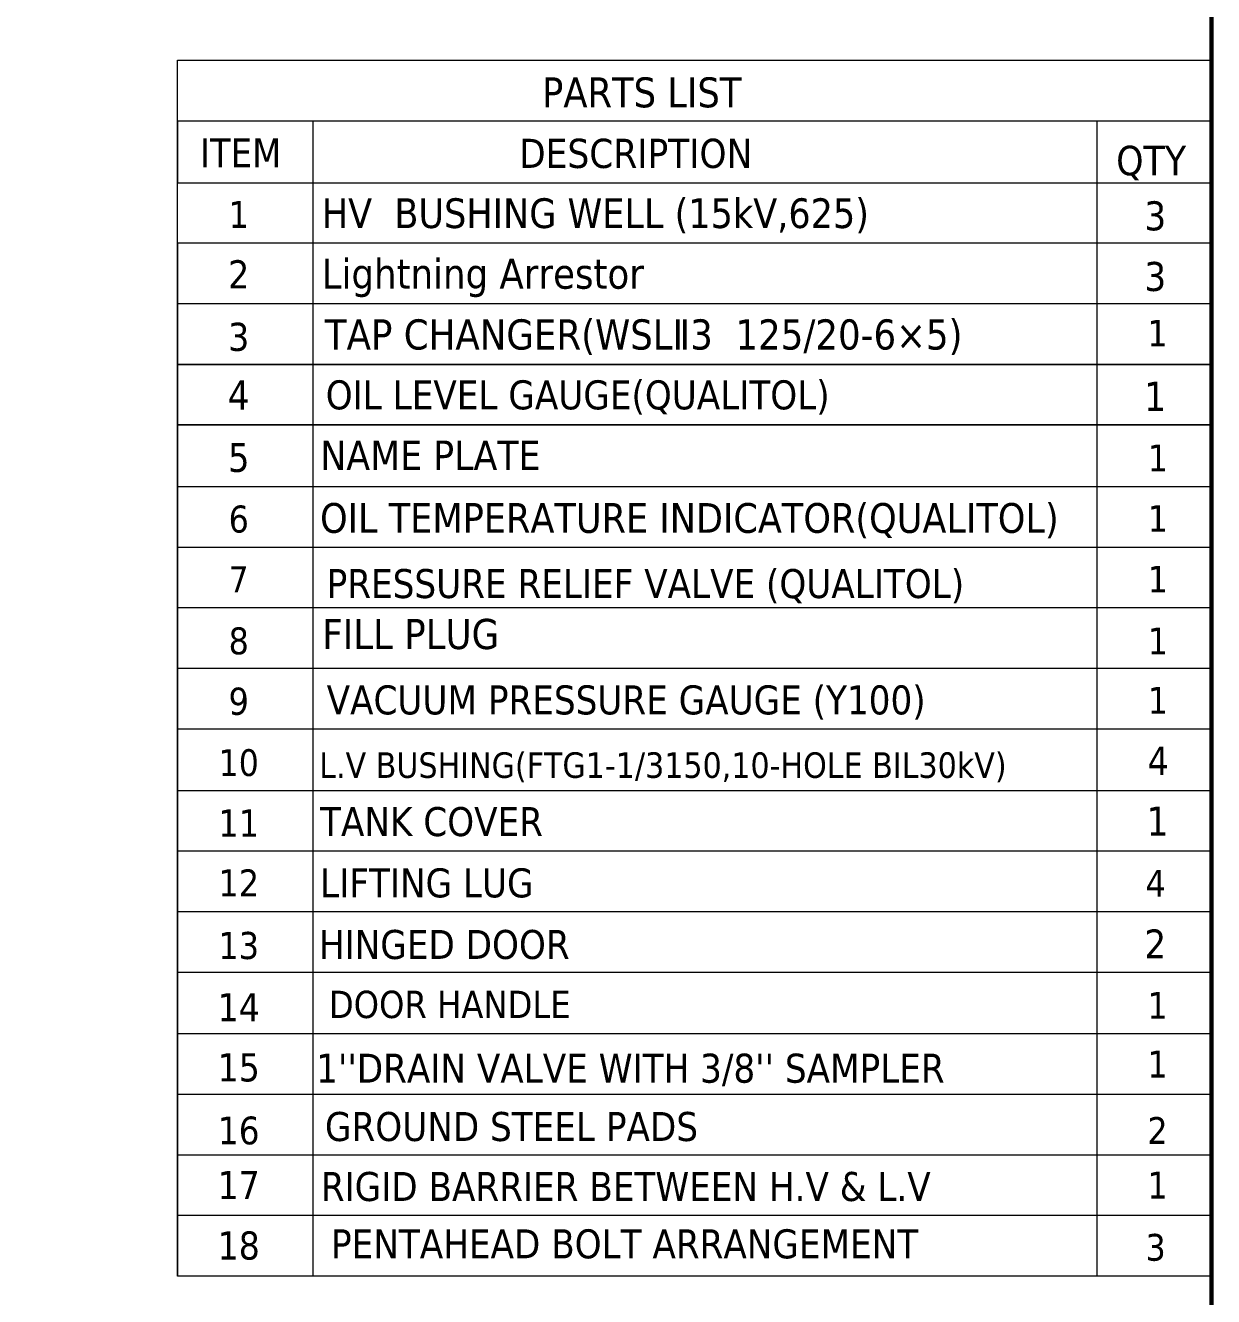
# Model space of a CAD drawing. Header units: inches. Extents: x 198356 to 209798, y -190593 to -183267.
# Drawn here: x 205976 to 208474, y -188950 to -186277 of the extents above; entities that cross this region are included whole.
import ezdxf

# ---------------------------------------------------------------- set-up
doc = ezdxf.new("R2010")
doc.units = ezdxf.units.IN
doc.header["$LTSCALE"] = 13
doc.layers.add('1', color=4, linetype='Continuous')
doc.layers.add('铁心', color=3, linetype='Continuous', lineweight=0)
doc.styles.add('Tahoma$001', font='tahoma.ttf', dxfattribs={"height": 2.159784})
doc.styles.add('Tahoma_txtstyle_28.05_0_0', font='tahoma.ttf')
doc.styles.add('Tahoma_txtstyle_28.49_0_0', font='tahoma.ttf')
doc.styles.add('Tahoma_txtstyle_28.82_0_0', font='tahoma.ttf')
doc.styles.add('Tahoma_txtstyle_28.87_0_0', font='tahoma.ttf')
doc.styles.add('Tahoma_txtstyle_30.54_0_0', font='tahoma.ttf')

msp = doc.modelspace()

# ---------------------------------------------------------------- linework, layer by layer
at = {"layer": '1', "const_width": 8.634}
msp.add_lwpolyline([(198997.156, -190321.999), (208469.476, -190321.999), (208469.476, -183513.769), (198997.156, -183513.769), (198997.156, -190321.999)], dxfattribs=at)
at = {"layer": '铁心'}
for points in [[(206295.577, -186349.996), (208469.476, -186349.996), (208469.476, -186477.496)], [(206295.577, -188906.36), (206295.577, -186349.996)], [(206295.577, -186477.496), (208469.476, -186477.496), (208469.476, -186607.642)], [(206295.577, -186477.496), (206295.577, -186607.642), (208469.476, -186607.642)], [(206579.676, -186477.496), (206579.676, -186607.642), (206579.676, -186607.642)], [(208228.229, -186477.496), (208228.229, -186607.642), (208228.229, -186607.642)], [(208469.476, -189088.624), (208469.476, -186531.201)], [(206579.676, -186607.642), (206579.676, -187116.588), (206579.676, -187116.588)], [(208228.229, -186607.642), (208228.229, -187116.588), (208228.229, -187116.588)], [(206295.577, -186734.085), (206295.577, -188906.36)], [(208469.476, -186734.614), (206295.577, -186734.614), (206295.577, -186734.614)], [(206579.676, -186734.085), (206579.676, -188906.36)], [(208228.229, -186734.085), (208228.229, -188906.36)], [(208469.476, -186862.115), (206295.577, -186862.115), (206295.577, -186862.115)], [(206295.577, -186989.616), (208469.476, -186989.616), (208469.476, -187116.588)], [(206295.577, -186989.616), (206295.577, -187116.588), (208469.476, -187116.588)], [(208469.476, -186989.616), (206295.577, -186989.616), (206295.577, -186989.616)], [(206295.577, -188013.326), (206295.577, -186989.616), (206295.577, -186989.616)], [(208469.476, -187116.588), (206295.577, -187116.588), (206295.577, -187116.588)], [(208469.476, -187246.734), (206295.577, -187246.734), (206295.577, -187246.734)], [(208469.476, -187246.734), (206295.577, -187246.734), (206295.577, -187246.734)], [(208469.476, -187374.234), (206295.577, -187374.234), (206295.577, -187374.234)], [(208469.476, -187374.234), (206295.577, -187374.234), (206295.577, -187374.234)], [(208469.476, -187374.234), (206295.577, -187374.234), (206295.577, -187374.234)], [(208469.476, -187374.234), (206295.577, -187374.234), (206295.577, -187374.234)], [(208469.476, -187501.206), (206295.577, -187501.206), (206295.577, -187501.206)], [(208469.476, -187501.206), (206295.577, -187501.206)], [(208469.476, -187628.707), (206295.577, -187628.707), (206295.577, -187628.707)], [(208469.476, -187628.707), (206295.577, -187628.707), (206295.577, -187628.707)], [(208469.476, -187756.208), (206295.577, -187756.208), (206295.577, -187756.208)], [(206295.577, -187885.296), (206295.577, -188906.36)], [(206295.577, -188906.36), (206295.577, -187885.296), (208469.476, -187885.296)], [(206579.676, -187885.296), (206579.676, -188906.36)], [(208228.229, -187885.296), (208228.229, -188906.36)], [(208469.476, -188013.326), (206295.577, -188013.326), (206295.577, -188013.326)], [(208469.476, -188140.826), (206295.577, -188140.826), (206295.577, -188140.826)], [(208469.476, -188267.798), (206295.577, -188267.798)], [(208469.476, -188397.415), (206295.577, -188397.415)], [(208469.476, -188524.916), (206295.577, -188524.916)], [(208469.476, -188652.417), (206295.577, -188652.417)], [(208469.476, -188779.389), (206295.577, -188779.389)], [(208469.476, -188906.36), (206295.577, -188906.36)]]:
    msp.add_lwpolyline(points, dxfattribs=at)

# ---------------------------------------------------------------- texts
for s, height, style, p in [('PARTS LIST', 62.952, 'Tahoma$001', (207061.935, -186448.928)), ('ITEM', 60.4352, 'Tahoma$001', (206342.662, -186574.841)), ('DESCRIPTION', 61.4016, 'Tahoma$001', (207013.703, -186576.429)), ('QTY', 62.0327, 'Tahoma$001', (208268.966, -186591.771)), ('HV  BUSHING WELL (15kV,625) ', 62.4904, 'Tahoma$001', (206598.626, -186702.753)), ('1', 56.282, 'Tahoma$001', (206403.006, -186702.342)), ('3', 60.992, 'Tahoma$001', (208328.322, -186707.577)), ('2', 59.358, 'Tahoma$001', (206401.852, -186829.843)), ('Lightning Arrestor ', 63.4362, 'Tahoma$001', (206598.626, -186830.254)), ('3', 60.992, 'Tahoma$001', (208328.322, -186835.077)), ('3', 59.071, 'Tahoma$001', (206401.959, -186961.047)), ('TAP CHANGER(WSLⅡ3  125/20-6×5)', 63.4362, 'Tahoma$001', (206605.277, -186958.211)), ('1', 55.902, 'Tahoma$001', (208334.956, -186951.749)), ('4', 61.153, 'Tahoma$001', (206401.178, -187084.316)), ('OIL LEVEL GAUGE(QUALITOL)', 60.99226, 'Tahoma$001', (206607.044, -187083.993)), ('1', 61.502, 'Tahoma$001', (208327.691, -187087.49)), ('5', 60.443, 'Tahoma$001', (206401.444, -187215.52)), ('NAME PLATE', 61.9831, 'Tahoma$001', (206595.677, -187211.552)), ('1', 56.282, 'Tahoma$001', (208335.626, -187214.197)), ('OIL TEMPERATURE INDICATOR(QUALITOL)', 62.58065, 'Tahoma_txtstyle_30.54_0_0', (206595.07, -187343.605)), ('6', 56.813, 'Tahoma$001', (206402.807, -187343.021)), ('1', 55.902, 'Tahoma$001', (208335.626, -187341.433)), ('7', 55.159, 'Tahoma$001', (206403.428, -187468.934)), ('1', 55.902, 'Tahoma$001', (208335.626, -187468.934)), ('PRESSURE RELIEF VALVE (QUALITOL)', 60.99226, 'Tahoma$001', (206609.028, -187480.766)), ('8', 56.579, 'Tahoma$001', (206402.895, -187599.08)), ('FILL PLUG', 63.4362, 'Tahoma$001', (206599.851, -187588.012)), ('1', 56.282, 'Tahoma$001', (208335.626, -187599.08)), ('9', 57.215, 'Tahoma$001', (206402.656, -187726.317)), ('VACUUM PRESSURE GAUGE (Y100)', 60.99226, 'Tahoma$001', (206609.028, -187725.411)), ('1', 56.282, 'Tahoma$001', (208335.626, -187723.936)), ('10', 56.2955, 'Tahoma$001', (206381.867, -187854.875)), ('L.V BUSHING(FTG1-1/3150,10-HOLE BIL30kV)', 53.67319, 'Tahoma$001', (206593.338, -187858.854)), ('4', 59.279, 'Tahoma$001', (208335.097, -187852.495)), ('TANK COVER', 60.9923, 'Tahoma$001', (206595.201, -187981.296)), ('1', 60.992, 'Tahoma$001', (208333.092, -187980.269)), ('11', 57.0667, 'Tahoma$001', (206381.288, -187982.376)), ('12', 56.9844, 'Tahoma$001', (206381.35, -188108.29)), ('LIFTING LUG', 60.99226, 'Tahoma$001', (206595.201, -188110.153)), ('4', 56.282, 'Tahoma$001', (208330.89, -188108.554)), ('13', 56.9657, 'Tahoma$001', (206381.364, -188239.759)), ('HINGED DOOR', 60.99226, 'Tahoma$001', (206592.634, -188239.631)), ('2', 60.992, 'Tahoma$001', (208328.295, -188238.604)), ('14', 59.1655, 'Tahoma_txtstyle_28.87_0_0', (206379.712, -188370.746)), ('DOOR HANDLE', 57.47444, 'Tahoma_txtstyle_28.05_0_0', (206613.577, -188363.859)), ('1', 56.282, 'Tahoma$001', (208334.875, -188365.443)), ('15', 59.1655, 'Tahoma_txtstyle_28.87_0_0', (206379.712, -188497.093)), ("1''DRAIN VALVE WITH 3/8'' SAMPLER ", 60.99226, 'Tahoma$001', (206586.988, -188499.787)), ('1', 56.467, 'Tahoma$001', (208334.836, -188488.921)), ('GROUND STEEL PADS', 60.99226, 'Tahoma$001', (206605.435, -188622.39)), ('16', 58.3833, 'Tahoma_txtstyle_28.49_0_0', (206380.299, -188629.371)), ('2', 56.282, 'Tahoma$001', (208334.875, -188628.361)), ('17', 59.0707, 'Tahoma_txtstyle_28.82_0_0', (206379.783, -188744.645)), ('RIGID BARRIER BETWEEN H.V & L.V', 60.99226, 'Tahoma$001', (206596.7, -188748.525)), ('1', 56.467, 'Tahoma$001', (208334.836, -188743.393)), ('18', 59.0707, 'Tahoma_txtstyle_28.82_0_0', (206379.783, -188871.617)), ('PENTAHEAD BOLT ARRANGEMENT', 60.99226, 'Tahoma$001', (206618.192, -188869.121)), ('3', 56.282, 'Tahoma$001', (208330.89, -188874.088))]:
    msp.add_text(s, height=height, dxfattribs=dict(at, style=style)).set_placement(p)

doc.saveas('drawing.dxf')
